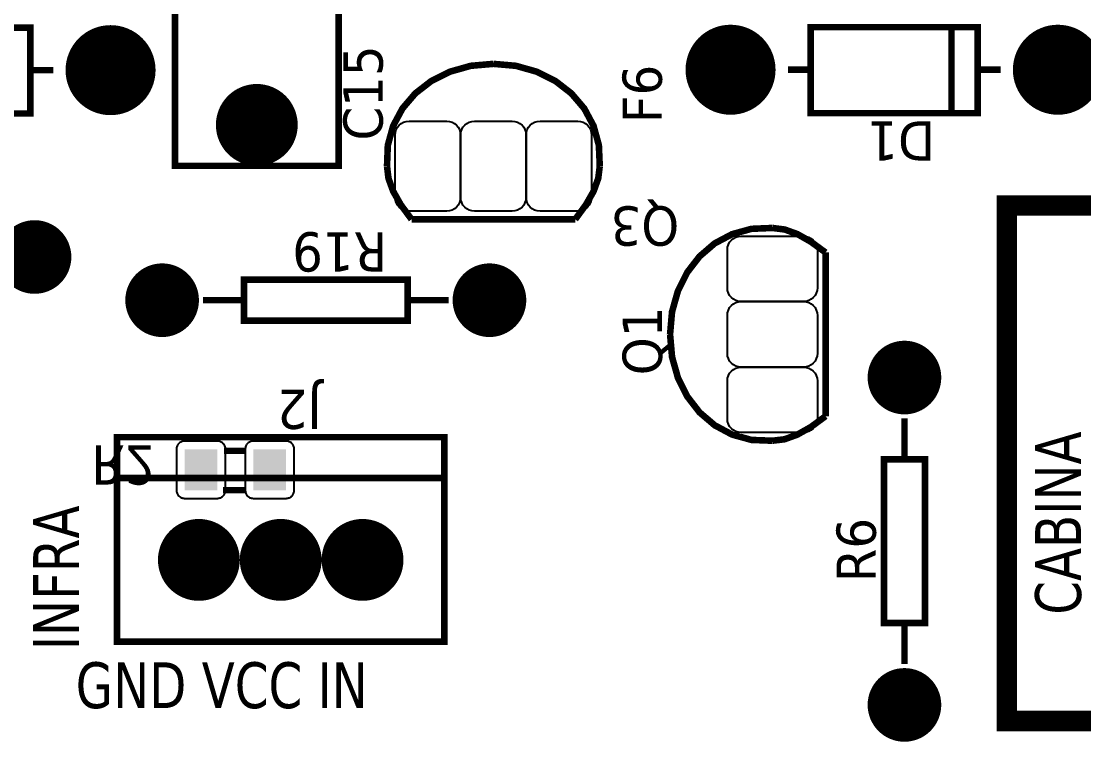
# Model space of a CAD drawing. Header units: millimetres. Extents: x 123.5 to 144.3, y 105.4 to 121.6.
# Drawn here: x 127.289 to 129.237, y 112.1 to 113.421 of the extents above; entities that cross this region are included whole.
import ezdxf

# ---------------------------------------------------------------- set-up
doc = ezdxf.new("R2010")
doc.units = ezdxf.units.MM
doc.layers.add('DESC', color=250, linetype='Continuous')
doc.styles.get("Standard").update_dxf_attribs({"font": 'tahoma.ttf'})

# ---------------------------------------------------------------- blocks, each defined once
blk = doc.blocks.new('RPAD')
blk.add_trace([(-0.5, -0.5), (-0.5, 0.5), (0.5, -0.5), (0.5, 0.5)])
blk = doc.blocks.new('EPAD')
at = {"const_width": 0.5}
blk.add_lwpolyline([(-0.25, 0, 1), (0.25, 0, 1)], format="xyb", close=True, dxfattribs=at)
blk = doc.blocks.new('CEGHV2')
for points, const_width in [([(129.3616, 113.1653), (129.4666, 113.1653), (129.4666, 113.3693), (129.3616, 113.3693), (129.3616, 113.1653)], 0.008), ([(129.3616, 113.1653), (129.4666, 113.1653), (129.4666, 113.3693), (129.3616, 113.3693), (129.3616, 113.1653)], 0.008), ([(129.3616, 113.1653), (129.4666, 113.1653), (129.4666, 113.3693), (129.3616, 113.3693), (129.3616, 113.1653)], 0.008), ([(129.4146, 113.1373), (129.4146, 113.1653)], 0.008), ([(129.4146, 113.1373), (129.4146, 113.1653)], 0.008), ([(129.4146, 113.1373), (129.4146, 113.1653)], 0.008), ([(128.7162, 112.6594), (128.9662, 112.6594), (128.9662, 113.0594), (128.7162, 113.0594), (128.7162, 112.6594)], 0.008), ([(128.7162, 112.6594), (128.9662, 112.6594), (128.9662, 113.0594), (128.7162, 113.0594), (128.7162, 112.6594)], 0.008), ([(128.7162, 112.6594), (128.9662, 112.6594), (128.9662, 113.0594), (128.7162, 113.0594), (128.7162, 112.6594)], 0.008), ([(128.9162, 113.0594), (128.9162, 112.6594)], 0.008), ([(128.9162, 113.0594), (128.9162, 112.6594)], 0.008), ([(128.9162, 113.0594), (128.9162, 112.6594)], 0.008), ([(129.2977, 112.7886), (129.9977, 112.7886), (129.9977, 112.9886), (129.2977, 112.9886), (129.2977, 112.7886)], 0.008), ([(129.2977, 112.7886), (129.9977, 112.7886), (129.9977, 112.9886), (129.2977, 112.9886), (129.2977, 112.7886)], 0.008), ([(129.2977, 112.7886), (129.9977, 112.7886), (129.9977, 112.9886), (129.2977, 112.9886), (129.2977, 112.7886)], 0.008), ([(129.1335, 112.9543), (129.1335, 112.9043)], 0.008), ([(129.1335, 112.9543), (129.1335, 112.9043)], 0.008), ([(129.1335, 112.9543), (129.1335, 112.9043)], 0.008), ([(128.9014, 112.9018), (128.9014, 112.9298)], 0.008), ([(128.9014, 112.9018), (128.9014, 112.9298)], 0.008), ([(128.9014, 112.9018), (128.9014, 112.9298)], 0.008), ([(128.9494, 112.9018), (128.9494, 112.9288)], 0.008), ([(128.9494, 112.9018), (128.9494, 112.9288)], 0.008), ([(128.9494, 112.9018), (128.9494, 112.9288)], 0.008), ([(129.1085, 112.7043), (129.1585, 112.7043), (129.1585, 112.9043), (129.1085, 112.9043), (129.1085, 112.7043)], 0.008), ([(129.1085, 112.7043), (129.1585, 112.7043), (129.1585, 112.9043), (129.1085, 112.9043), (129.1085, 112.7043)], 0.008), ([(129.1085, 112.7043), (129.1585, 112.7043), (129.1585, 112.9043), (129.1085, 112.9043), (129.1085, 112.7043)], 0.008), ([(129.2973, 112.7295), (129.2823, 112.7277), (129.2667, 112.722), (129.2502, 112.7127), (129.2323, 112.6995)], 0.008), ([(129.2973, 112.7295), (129.2823, 112.7277), (129.2667, 112.722), (129.2502, 112.7127), (129.2323, 112.6995)], 0.008), ([(129.2973, 112.7295), (129.2823, 112.7277), (129.2667, 112.722), (129.2502, 112.7127), (129.2323, 112.6995)], 0.008), ([(129.2973, 112.7295), (129.3229, 112.7285), (129.3465, 112.722), (129.3678, 112.7106), (129.3862, 112.6949), (129.4013, 112.6754), (129.4127, 112.6526), (129.4199, 112.6271), (129.4223, 112.5995)], 0.008), ([(129.2973, 112.7295), (129.3229, 112.7285), (129.3465, 112.722), (129.3678, 112.7106), (129.3862, 112.6949), (129.4013, 112.6754), (129.4127, 112.6526), (129.4199, 112.6271), (129.4223, 112.5995)], 0.008), ([(129.2973, 112.7295), (129.3229, 112.7285), (129.3465, 112.722), (129.3678, 112.7106), (129.3862, 112.6949), (129.4013, 112.6754), (129.4127, 112.6526), (129.4199, 112.6271), (129.4223, 112.5995)], 0.008), ([(129.1335, 112.7043), (129.1335, 112.6543)], 0.008), ([(129.1335, 112.7043), (129.1335, 112.6543)], 0.008), ([(129.1335, 112.7043), (129.1335, 112.6543)], 0.008), ([(129.2323, 112.6995), (129.2323, 112.4995)], 0.008), ([(129.2323, 112.6995), (129.2323, 112.4995)], 0.008), ([(129.2323, 112.6995), (129.2323, 112.4995)], 0.008), ([(129.2973, 112.4695), (129.3229, 112.4706), (129.3465, 112.4771), (129.3678, 112.4885), (129.3862, 112.5042), (129.4013, 112.5237), (129.4127, 112.5465), (129.4199, 112.572), (129.4223, 112.5995)], 0.008), ([(129.2973, 112.4695), (129.3229, 112.4706), (129.3465, 112.4771), (129.3678, 112.4885), (129.3862, 112.5042), (129.4013, 112.5237), (129.4127, 112.5465), (129.4199, 112.572), (129.4223, 112.5995)], 0.008), ([(129.2973, 112.4695), (129.3229, 112.4706), (129.3465, 112.4771), (129.3678, 112.4885), (129.3862, 112.5042), (129.4013, 112.5237), (129.4127, 112.5465), (129.4199, 112.572), (129.4223, 112.5995)], 0.008), ([(129.2973, 112.4695), (129.2823, 112.4714), (129.2667, 112.477), (129.2502, 112.4864), (129.2323, 112.4995)], 0.008), ([(129.2973, 112.4695), (129.2823, 112.4714), (129.2667, 112.477), (129.2502, 112.4864), (129.2323, 112.4995)], 0.008), ([(129.2973, 112.4695), (129.2823, 112.4714), (129.2667, 112.477), (129.2502, 112.4864), (129.2323, 112.4995)], 0.008), ([(128.9618, 112.2586), (128.9628, 112.2842), (128.9693, 112.3078), (128.9807, 112.3291), (128.9964, 112.3475), (129.0159, 112.3626), (129.0387, 112.374), (129.0642, 112.3812), (129.0918, 112.3836)], 0.008), ([(128.9618, 112.2586), (128.9628, 112.2842), (128.9693, 112.3078), (128.9807, 112.3291), (128.9964, 112.3475), (129.0159, 112.3626), (129.0387, 112.374), (129.0642, 112.3812), (129.0918, 112.3836)], 0.008), ([(128.9618, 112.2586), (128.9628, 112.2842), (128.9693, 112.3078), (128.9807, 112.3291), (128.9964, 112.3475), (129.0159, 112.3626), (129.0387, 112.374), (129.0642, 112.3812), (129.0918, 112.3836)], 0.008), ([(129.2218, 112.2586), (129.2207, 112.2842), (129.2142, 112.3078), (129.2029, 112.3291), (129.1871, 112.3475), (129.1676, 112.3626), (129.1448, 112.374), (129.1194, 112.3812), (129.0918, 112.3836)], 0.008), ([(129.2218, 112.2586), (129.2207, 112.2842), (129.2142, 112.3078), (129.2029, 112.3291), (129.1871, 112.3475), (129.1676, 112.3626), (129.1448, 112.374), (129.1194, 112.3812), (129.0918, 112.3836)], 0.008), ([(129.2218, 112.2586), (129.2207, 112.2842), (129.2142, 112.3078), (129.2029, 112.3291), (129.1871, 112.3475), (129.1676, 112.3626), (129.1448, 112.374), (129.1194, 112.3812), (129.0918, 112.3836)], 0.008), ([(128.9618, 112.2586), (128.9636, 112.2436), (128.9693, 112.228), (128.9786, 112.2115), (128.9918, 112.1936)], 0.008), ([(128.9618, 112.2586), (128.9636, 112.2436), (128.9693, 112.228), (128.9786, 112.2115), (128.9918, 112.1936)], 0.008), ([(128.9618, 112.2586), (128.9636, 112.2436), (128.9693, 112.228), (128.9786, 112.2115), (128.9918, 112.1936)], 0.008), ([(129.2218, 112.2586), (129.2199, 112.2436), (129.2143, 112.228), (129.2049, 112.2115), (129.1918, 112.1936)], 0.008), ([(129.2218, 112.2586), (129.2199, 112.2436), (129.2143, 112.228), (129.2049, 112.2115), (129.1918, 112.1936)], 0.008), ([(129.2218, 112.2586), (129.2199, 112.2436), (129.2143, 112.228), (129.2049, 112.2115), (129.1918, 112.1936)], 0.008), ([(129.4151, 112.2117), (129.4151, 112.2397)], 0.008), ([(129.4151, 112.2117), (129.4151, 112.2397)], 0.008), ([(129.4151, 112.2117), (129.4151, 112.2397)], 0.008), ([(129.3621, 112.0077), (129.4671, 112.0077), (129.4671, 112.2117), (129.3621, 112.2117), (129.3621, 112.0077)], 0.008), ([(129.3621, 112.0077), (129.4671, 112.0077), (129.4671, 112.2117), (129.3621, 112.2117), (129.3621, 112.0077)], 0.008), ([(129.3621, 112.0077), (129.4671, 112.0077), (129.4671, 112.2117), (129.3621, 112.2117), (129.3621, 112.0077)], 0.008), ([(128.9918, 112.1936), (129.1918, 112.1936)], 0.008), ([(128.9918, 112.1936), (129.1918, 112.1936)], 0.008), ([(128.9918, 112.1936), (129.1918, 112.1936)], 0.008), ([(128.739, 112.0722), (128.939, 112.0722), (128.939, 112.1222), (128.739, 112.1222), (128.739, 112.0722)], 0.008), ([(128.739, 112.0722), (128.939, 112.0722), (128.939, 112.1222), (128.739, 112.1222), (128.739, 112.0722)], 0.008), ([(128.739, 112.0722), (128.939, 112.0722), (128.939, 112.1222), (128.739, 112.1222), (128.739, 112.0722)], 0.008), ([(128.689, 112.0972), (128.739, 112.0972)], 0.008), ([(128.689, 112.0972), (128.739, 112.0972)], 0.008), ([(128.689, 112.0972), (128.739, 112.0972)], 0.008), ([(128.939, 112.0972), (128.989, 112.0972)], 0.008), ([(128.939, 112.0972), (128.989, 112.0972)], 0.008), ([(128.939, 112.0972), (128.989, 112.0972)], 0.008), ([(129.3631, 112.0397), (129.4661, 112.0397)], 0.008), ([(129.3631, 112.0397), (129.4661, 112.0397)], 0.008), ([(129.3631, 112.0397), (129.4661, 112.0397)], 0.008), ([(129.4151, 111.9797), (129.4151, 112.0077)], 0.008), ([(129.4151, 111.9797), (129.4151, 112.0077)], 0.008), ([(129.4151, 111.9797), (129.4151, 112.0077)], 0.008), ([(128.6193, 111.5547), (129.2493, 111.5547), (129.2493, 111.9721), (128.6193, 111.9721), (128.6193, 111.5547)], 0.025), ([(128.6193, 111.5547), (129.2493, 111.5547), (129.2493, 111.9721), (128.6193, 111.9721), (128.6193, 111.5547)], 0.025), ([(128.6193, 111.5547), (129.2493, 111.5547), (129.2493, 111.9721), (128.6193, 111.9721), (128.6193, 111.5547)], 0.025)]:
    blk.add_lwpolyline(points, dxfattribs=dict(const_width=const_width))
for points in [[(128.9614, 112.9368), (128.9614, 112.9768), (128.9614, 112.9779), (128.9612, 112.9789), (128.961, 112.9798), (128.9606, 112.9808), (128.9602, 112.9816), (128.9597, 112.9825), (128.9592, 112.9832), (128.9585, 112.9839), (128.9578, 112.9846), (128.9571, 112.9851), (128.9562, 112.9856), (128.9554, 112.986), (128.9544, 112.9864), (128.9535, 112.9866), (128.9525, 112.9868), (128.9514, 112.9868), (128.9014, 112.9868), (128.9004, 112.9868), (128.8994, 112.9866), (128.8984, 112.9864), (128.8975, 112.986), (128.8966, 112.9856), (128.8958, 112.9851), (128.895, 112.9846), (128.8943, 112.9839), (128.8937, 112.9832), (128.8931, 112.9825), (128.8926, 112.9816), (128.8922, 112.9808), (128.8919, 112.9798), (128.8916, 112.9789), (128.8915, 112.9779), (128.8914, 112.9768), (128.8914, 112.9368), (128.8915, 112.9358), (128.8916, 112.9348), (128.8919, 112.9338), (128.8922, 112.9329), (128.8926, 112.932), (128.8931, 112.9312), (128.8937, 112.9304), (128.8943, 112.9297), (128.895, 112.9291), (128.8958, 112.9285), (128.8966, 112.928), (128.8975, 112.9276), (128.8984, 112.9273), (128.8994, 112.927), (128.9004, 112.9269), (128.9014, 112.9268), (128.9514, 112.9268), (128.9525, 112.9269), (128.9535, 112.927), (128.9544, 112.9273), (128.9554, 112.9276), (128.9562, 112.928), (128.9571, 112.9285), (128.9578, 112.9291), (128.9585, 112.9297), (128.9592, 112.9304), (128.9597, 112.9312), (128.9602, 112.932), (128.9606, 112.9329), (128.961, 112.9338), (128.9612, 112.9348), (128.9614, 112.9358), (128.9614, 112.9368)], [(128.9614, 112.8528), (128.9614, 112.8928), (128.9614, 112.8939), (128.9612, 112.8949), (128.961, 112.8958), (128.9606, 112.8968), (128.9602, 112.8976), (128.9597, 112.8985), (128.9592, 112.8992), (128.9585, 112.8999), (128.9578, 112.9006), (128.9571, 112.9011), (128.9562, 112.9016), (128.9554, 112.902), (128.9544, 112.9024), (128.9535, 112.9026), (128.9525, 112.9028), (128.9514, 112.9028), (128.9014, 112.9028), (128.9004, 112.9028), (128.8994, 112.9026), (128.8984, 112.9024), (128.8975, 112.902), (128.8966, 112.9016), (128.8958, 112.9011), (128.895, 112.9006), (128.8943, 112.8999), (128.8937, 112.8992), (128.8931, 112.8985), (128.8926, 112.8976), (128.8922, 112.8968), (128.8919, 112.8958), (128.8916, 112.8949), (128.8915, 112.8939), (128.8914, 112.8928), (128.8914, 112.8528), (128.8915, 112.8518), (128.8916, 112.8508), (128.8919, 112.8498), (128.8922, 112.8489), (128.8926, 112.848), (128.8931, 112.8472), (128.8937, 112.8464), (128.8943, 112.8457), (128.895, 112.8451), (128.8958, 112.8445), (128.8966, 112.844), (128.8975, 112.8436), (128.8984, 112.8433), (128.8994, 112.843), (128.9004, 112.8429), (128.9014, 112.8428), (128.9514, 112.8428), (128.9525, 112.8429), (128.9535, 112.843), (128.9544, 112.8433), (128.9554, 112.8436), (128.9562, 112.844), (128.9571, 112.8445), (128.9578, 112.8451), (128.9585, 112.8457), (128.9592, 112.8464), (128.9597, 112.8472), (128.9602, 112.848), (128.9606, 112.8489), (128.961, 112.8498), (128.9612, 112.8508), (128.9614, 112.8518), (128.9614, 112.8528)], [(129.3523, 112.7025), (129.3523, 112.6565), (129.352, 112.6531), (129.351, 112.6499), (129.3495, 112.647), (129.3474, 112.6445), (129.3449, 112.6424), (129.342, 112.6409), (129.3388, 112.6399), (129.3353, 112.6395), (129.2593, 112.6395), (129.2559, 112.6399), (129.2527, 112.6409), (129.2498, 112.6424), (129.2473, 112.6445), (129.2452, 112.647), (129.2437, 112.6499), (129.2427, 112.6531), (129.2423, 112.6565), (129.2423, 112.7025), (129.2427, 112.706), (129.2437, 112.7092), (129.2452, 112.7121), (129.2473, 112.7146), (129.2498, 112.7167), (129.2527, 112.7182), (129.2559, 112.7192), (129.2593, 112.7195), (129.3353, 112.7195), (129.3388, 112.7192), (129.342, 112.7182), (129.3449, 112.7167), (129.3474, 112.7146), (129.3495, 112.7121), (129.351, 112.7092), (129.352, 112.706), (129.3523, 112.7025)], [(129.3523, 112.6225), (129.3523, 112.5765), (129.352, 112.5731), (129.351, 112.5699), (129.3495, 112.567), (129.3474, 112.5645), (129.3449, 112.5624), (129.342, 112.5609), (129.3388, 112.5599), (129.3353, 112.5595), (129.2593, 112.5595), (129.2559, 112.5599), (129.2527, 112.5609), (129.2498, 112.5624), (129.2473, 112.5645), (129.2452, 112.567), (129.2437, 112.5699), (129.2427, 112.5731), (129.2423, 112.5765), (129.2423, 112.6225), (129.2427, 112.626), (129.2437, 112.6292), (129.2452, 112.6321), (129.2473, 112.6346), (129.2498, 112.6367), (129.2527, 112.6382), (129.2559, 112.6392), (129.2593, 112.6395), (129.3353, 112.6395), (129.3388, 112.6392), (129.342, 112.6382), (129.3449, 112.6367), (129.3474, 112.6346), (129.3495, 112.6321), (129.351, 112.6292), (129.352, 112.626), (129.3523, 112.6225)], [(129.3523, 112.5425), (129.3523, 112.4965), (129.352, 112.4931), (129.351, 112.4899), (129.3495, 112.487), (129.3474, 112.4845), (129.3449, 112.4824), (129.342, 112.4809), (129.3388, 112.4799), (129.3353, 112.4795), (129.2593, 112.4795), (129.2559, 112.4799), (129.2527, 112.4809), (129.2498, 112.4824), (129.2473, 112.4845), (129.2452, 112.487), (129.2437, 112.4899), (129.2427, 112.4931), (129.2423, 112.4965), (129.2423, 112.5425), (129.2427, 112.546), (129.2437, 112.5492), (129.2452, 112.5521), (129.2473, 112.5546), (129.2498, 112.5567), (129.2527, 112.5582), (129.2559, 112.5592), (129.2593, 112.5595), (129.3353, 112.5595), (129.3388, 112.5592), (129.342, 112.5582), (129.3449, 112.5567), (129.3474, 112.5546), (129.3495, 112.5521), (129.351, 112.5492), (129.352, 112.546), (129.3523, 112.5425)], [(128.9888, 112.3136), (129.0348, 112.3136), (129.0382, 112.3133), (129.0415, 112.3123), (129.0444, 112.3108), (129.0469, 112.3087), (129.0489, 112.3062), (129.0505, 112.3033), (129.0514, 112.3001), (129.0518, 112.2966), (129.0518, 112.2206), (129.0514, 112.2172), (129.0505, 112.214), (129.0489, 112.2111), (129.0469, 112.2086), (129.0444, 112.2065), (129.0415, 112.205), (129.0382, 112.204), (129.0348, 112.2036), (128.9888, 112.2036), (128.9853, 112.204), (128.9821, 112.205), (128.9792, 112.2065), (128.9767, 112.2086), (128.9746, 112.2111), (128.9731, 112.214), (128.9721, 112.2172), (128.9718, 112.2206), (128.9718, 112.2966), (128.9721, 112.3001), (128.9731, 112.3033), (128.9746, 112.3062), (128.9767, 112.3087), (128.9792, 112.3108), (128.9821, 112.3123), (128.9853, 112.3133), (128.9888, 112.3136)], [(129.0688, 112.3136), (129.1148, 112.3136), (129.1182, 112.3133), (129.1215, 112.3123), (129.1244, 112.3108), (129.1269, 112.3087), (129.1289, 112.3062), (129.1305, 112.3033), (129.1314, 112.3001), (129.1318, 112.2966), (129.1318, 112.2206), (129.1314, 112.2172), (129.1305, 112.214), (129.1289, 112.2111), (129.1269, 112.2086), (129.1244, 112.2065), (129.1215, 112.205), (129.1182, 112.204), (129.1148, 112.2036), (129.0688, 112.2036), (129.0653, 112.204), (129.0621, 112.205), (129.0592, 112.2065), (129.0567, 112.2086), (129.0546, 112.2111), (129.0531, 112.214), (129.0521, 112.2172), (129.0518, 112.2206), (129.0518, 112.2966), (129.0521, 112.3001), (129.0531, 112.3033), (129.0546, 112.3062), (129.0567, 112.3087), (129.0592, 112.3108), (129.0621, 112.3123), (129.0653, 112.3133), (129.0688, 112.3136)], [(129.1488, 112.3136), (129.1948, 112.3136), (129.1982, 112.3133), (129.2015, 112.3123), (129.2044, 112.3108), (129.2069, 112.3087), (129.2089, 112.3062), (129.2105, 112.3033), (129.2114, 112.3001), (129.2118, 112.2966), (129.2118, 112.2206), (129.2114, 112.2172), (129.2105, 112.214), (129.2089, 112.2111), (129.2069, 112.2086), (129.2044, 112.2065), (129.2015, 112.205), (129.1982, 112.204), (129.1948, 112.2036), (129.1488, 112.2036), (129.1453, 112.204), (129.1421, 112.205), (129.1392, 112.2065), (129.1367, 112.2086), (129.1346, 112.2111), (129.1331, 112.214), (129.1321, 112.2172), (129.1318, 112.2206), (129.1318, 112.2966), (129.1321, 112.3001), (129.1331, 112.3033), (129.1346, 112.3062), (129.1367, 112.3087), (129.1392, 112.3108), (129.1421, 112.3123), (129.1453, 112.3133), (129.1488, 112.3136)]]:
    blk.add_lwpolyline(points, close=True)
for p, xscale, yscale in [((129.1863, 113.1602), 0.09, 0.09), ((129.4146, 113.0673), 0.11, 0.11), ((129.1335, 113.0043), 0.09, 0.09), ((128.8162, 112.9594), 0.1, 0.1), ((129.3477, 112.8886), 0.1, 0.1), ((128.8162, 112.8594), 0.1, 0.1), ((128.8162, 112.7594), 0.1, 0.1), ((129.1335, 112.6043), 0.09, 0.09), ((129.4151, 112.3097), 0.11, 0.11), ((128.639, 112.0972), 0.09, 0.09), ((129.039, 112.0972), 0.09, 0.09), ((129.4151, 111.9097), 0.11, 0.11)]:
    blk.add_blockref('EPAD', p, dxfattribs=dict(xscale=xscale, yscale=yscale))
at = {"xscale": 0.04, "yscale": 0.05, "rotation": 270}
for p in [(128.9264, 112.9568), (128.9264, 112.8728)]:
    blk.add_blockref('RPAD', p, dxfattribs=at)
for s, height, width, p in [('INFRA', 0.056, 0.892857, (128.7059, 113.1059)), ('INFRA', 0.056, 0.892857, (128.7059, 113.1059)), ('INFRA', 0.056, 0.892857, (128.7059, 113.1059)), ('C15', 0.048, 1.041667, (129.3286, 112.7348)), ('C15', 0.048, 1.041667, (129.3286, 112.7348)), ('C15', 0.048, 1.041667, (129.3286, 112.7348)), ('Q1', 0.048, 1.041667, (129.0418, 112.3936)), ('Q1', 0.048, 1.041667, (129.0418, 112.3936)), ('Q1', 0.048, 1.041667, (129.0418, 112.3936)), ('F6', 0.048, 1.041667, (129.3498, 112.3937)), ('F6', 0.048, 1.041667, (129.3498, 112.3937)), ('F6', 0.048, 1.041667, (129.3498, 112.3937)), ('R6', 0.048, 1.041667, (128.789, 112.1322)), ('R6', 0.048, 1.041667, (128.789, 112.1322)), ('R6', 0.048, 1.041667, (128.789, 112.1322)), ('CABINA', 0.056, 0.892857, (128.7493, 111.8815)), ('CABINA', 0.056, 0.892857, (128.7493, 111.8815)), ('CABINA', 0.056, 0.892857, (128.7493, 111.8815))]:
    blk.add_text(s, height=height, dxfattribs=dict(width=width)).set_placement(p)
for s, height, rotation, width, p in [('GND VCC IN', 0.056, 270, 0.892857, (128.6351, 113.1099)), ('GND VCC IN', 0.056, 270, 0.892857, (128.6351, 113.1099)), ('GND VCC IN', 0.056, 270, 0.892857, (128.6351, 113.1099)), ('J2', 0.048, 90, 1.041667, (129.0242, 112.8094)), ('J2', 0.048, 90, 1.041667, (129.0242, 112.8094)), ('J2', 0.048, 90, 1.041667, (129.0242, 112.8094)), ('R19', 0.048, 90, 1.041667, (129.2165, 112.7293)), ('R19', 0.048, 90, 1.041667, (129.2165, 112.7293)), ('R19', 0.048, 90, 1.041667, (129.2165, 112.7293)), ('Q3', 0.048, 90, 1.041667, (129.2481, 112.3724)), ('Q3', 0.048, 90, 1.041667, (129.2481, 112.3724)), ('Q3', 0.048, 90, 1.041667, (129.2481, 112.3724)), ('D1', 0.048, 90, 1.041667, (129.3521, 112.0597)), ('D1', 0.048, 90, 1.041667, (129.3521, 112.0597)), ('D1', 0.048, 90, 1.041667, (129.3521, 112.0597))]:
    blk.add_text(s, height=height, rotation=rotation, dxfattribs=dict(width=width)).set_placement(p)
at = {"text_generation_flag": 2, "width": 1.041667}
blk.add_text('R2', height=0.048, rotation=90, dxfattribs=at).set_placement((128.9562, 113.0908))
blk.add_text('R2', height=0.048, rotation=90, dxfattribs=at).set_placement((128.9562, 113.0908))
blk.add_text('R2', height=0.048, rotation=90, dxfattribs=at).set_placement((128.9562, 113.0908))

msp = doc.modelspace()

# ---------------------------------------------------------------- block references
at = {"layer": 'DESC', "xscale": 1.5, "yscale": 1.5, "zscale": 1.5, "rotation": 90}
msp.add_blockref('CEGHV2', (297.054, -80.7908), dxfattribs=at)

doc.saveas('drawing.dxf')
